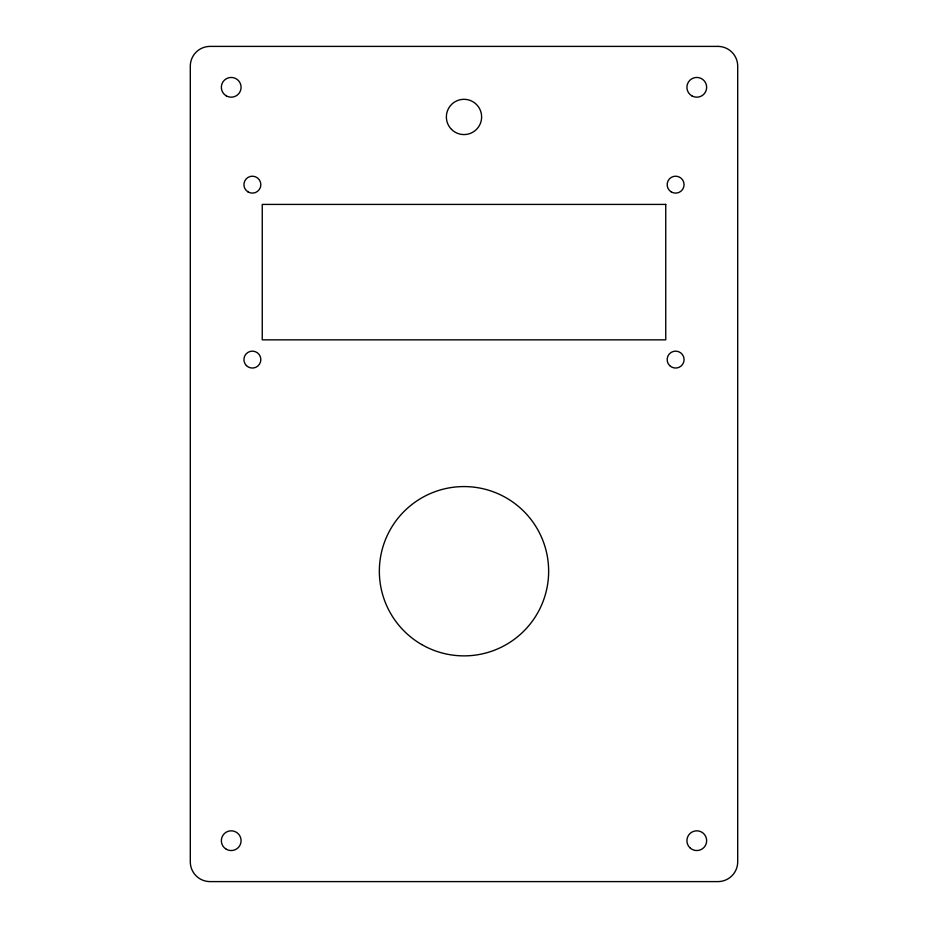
<?xml version="1.0" encoding="UTF-8"?>
<svg xmlns="http://www.w3.org/2000/svg" width="928" height="928" viewBox="0 0 928 928"><rect width="100%" height="100%" fill="white"/><g stroke="black" fill="none" stroke-linecap="round" stroke-linejoin="round"><path stroke-width="1.39" d="M717.947 46.4L210.053 46.4A19.755 19.755 0 0 0 190.298 66.155L190.298 861.845A19.755 19.755 0 0 0 210.053 881.6L717.947 881.6A19.755 19.755 0 0 0 737.702 861.845L737.702 66.155A19.755 19.755 0 0 0 717.947 46.4M665.747 204.415L262.253 204.415L262.253 339.845L665.747 339.845L665.747 204.415M421.672 644.531A84.645 84.645 0 0 0 548.645 571.219A84.645 84.645 0 0 0 421.672 497.918A84.645 84.645 0 0 0 421.672 644.531M451.53 129.41A17.632 17.632 0 0 0 481.029 121.51A17.632 17.632 0 0 0 459.441 99.911A17.632 17.632 0 0 0 451.53 129.41M226.281 95.862A9.872 9.872 0 0 0 241.094 87.313A9.872 9.872 0 0 0 226.281 78.764A9.872 9.872 0 0 0 226.281 95.862M691.847 95.862A9.872 9.872 0 0 0 706.66 87.313A9.872 9.872 0 0 0 691.847 78.764A9.872 9.872 0 0 0 691.847 95.862M689.806 847.67A9.872 9.872 0 0 0 706.324 843.239A9.872 9.872 0 0 0 694.225 831.152A9.872 9.872 0 0 0 689.806 847.67M226.281 849.236A9.872 9.872 0 0 0 241.094 840.687A9.872 9.872 0 0 0 226.281 832.138A9.872 9.872 0 0 0 226.281 849.236M248.147 191.992A8.468 8.468 0 0 0 260.838 184.66A8.468 8.468 0 0 0 248.147 177.329A8.468 8.468 0 0 0 248.147 191.992M671.385 191.992A8.468 8.468 0 0 0 684.087 184.66A8.468 8.468 0 0 0 671.385 177.329A8.468 8.468 0 0 0 671.385 191.992M669.633 365.586A8.468 8.468 0 0 0 683.797 361.792A8.468 8.468 0 0 0 673.426 351.422A8.468 8.468 0 0 0 669.633 365.586M246.396 365.586A8.468 8.468 0 0 0 260.559 361.792A8.468 8.468 0 0 0 250.189 351.422A8.468 8.468 0 0 0 246.396 365.586"/></g></svg>
